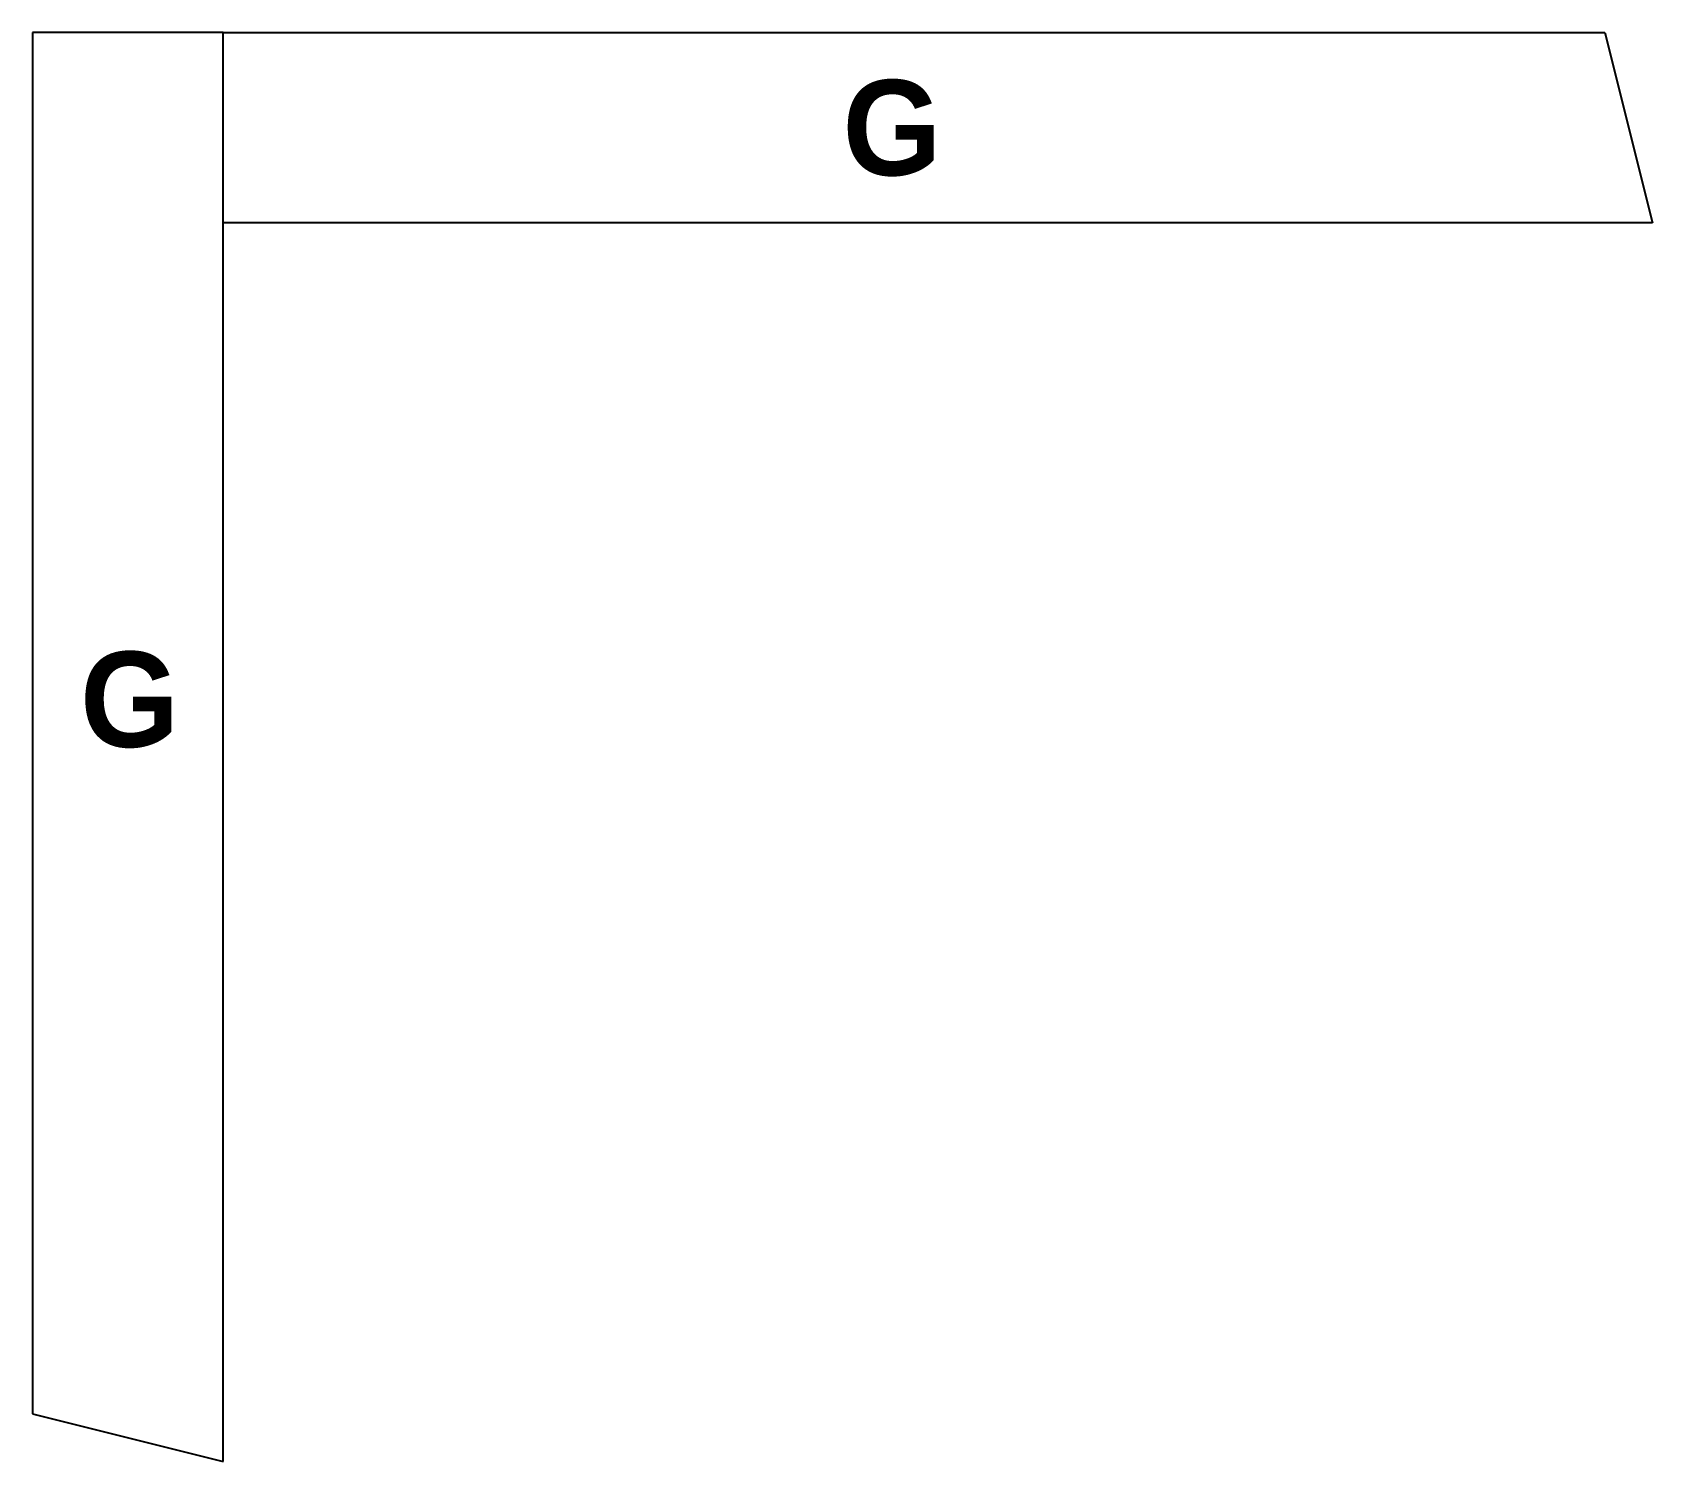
# Model space of a CAD drawing. Header units: inches. Extents: x 44.6 to 48, y 22 to 25.
import ezdxf

# ---------------------------------------------------------------- set-up
doc = ezdxf.new("R2010")
doc.units = ezdxf.units.IN
doc.header["$MEASUREMENT"] = 0
doc.layers.get('0').update_dxf_attribs({"lineweight": 25})
doc.styles.add('textstyle11', font='')
doc.styles.add('textstyle12', font='')
doc.styles.get('textstyle11').set_extended_font_data('Andale Mono', bold=True)
doc.styles.get('textstyle12').set_extended_font_data('Andale Mono', bold=True)

msp = doc.modelspace()

# ---------------------------------------------------------------- linework, layer by layer
for p, q in [((45, 25), (44.6, 25)), ((44.6, 25), (44.6, 22.1)), ((45, 25), (47.9, 25)), ((45, 24.6), (45, 25)), ((47.9, 25), (48, 24.6)), ((48, 24.6), (45, 24.6)), ((45, 22), (45, 24.6)), ((44.6, 22.1), (45, 22))]:
    msp.add_line(p, q)

# ---------------------------------------------------------------- texts
at = {"char_height": 0.2, "attachment_point": 1}
for insert, style in [((46.3, 24.9), 'textstyle11'), ((44.7, 23.7), 'textstyle12')]:
    msp.add_mtext('G', dxfattribs=dict(at, insert=insert, style=style))

doc.saveas('drawing.dxf')
